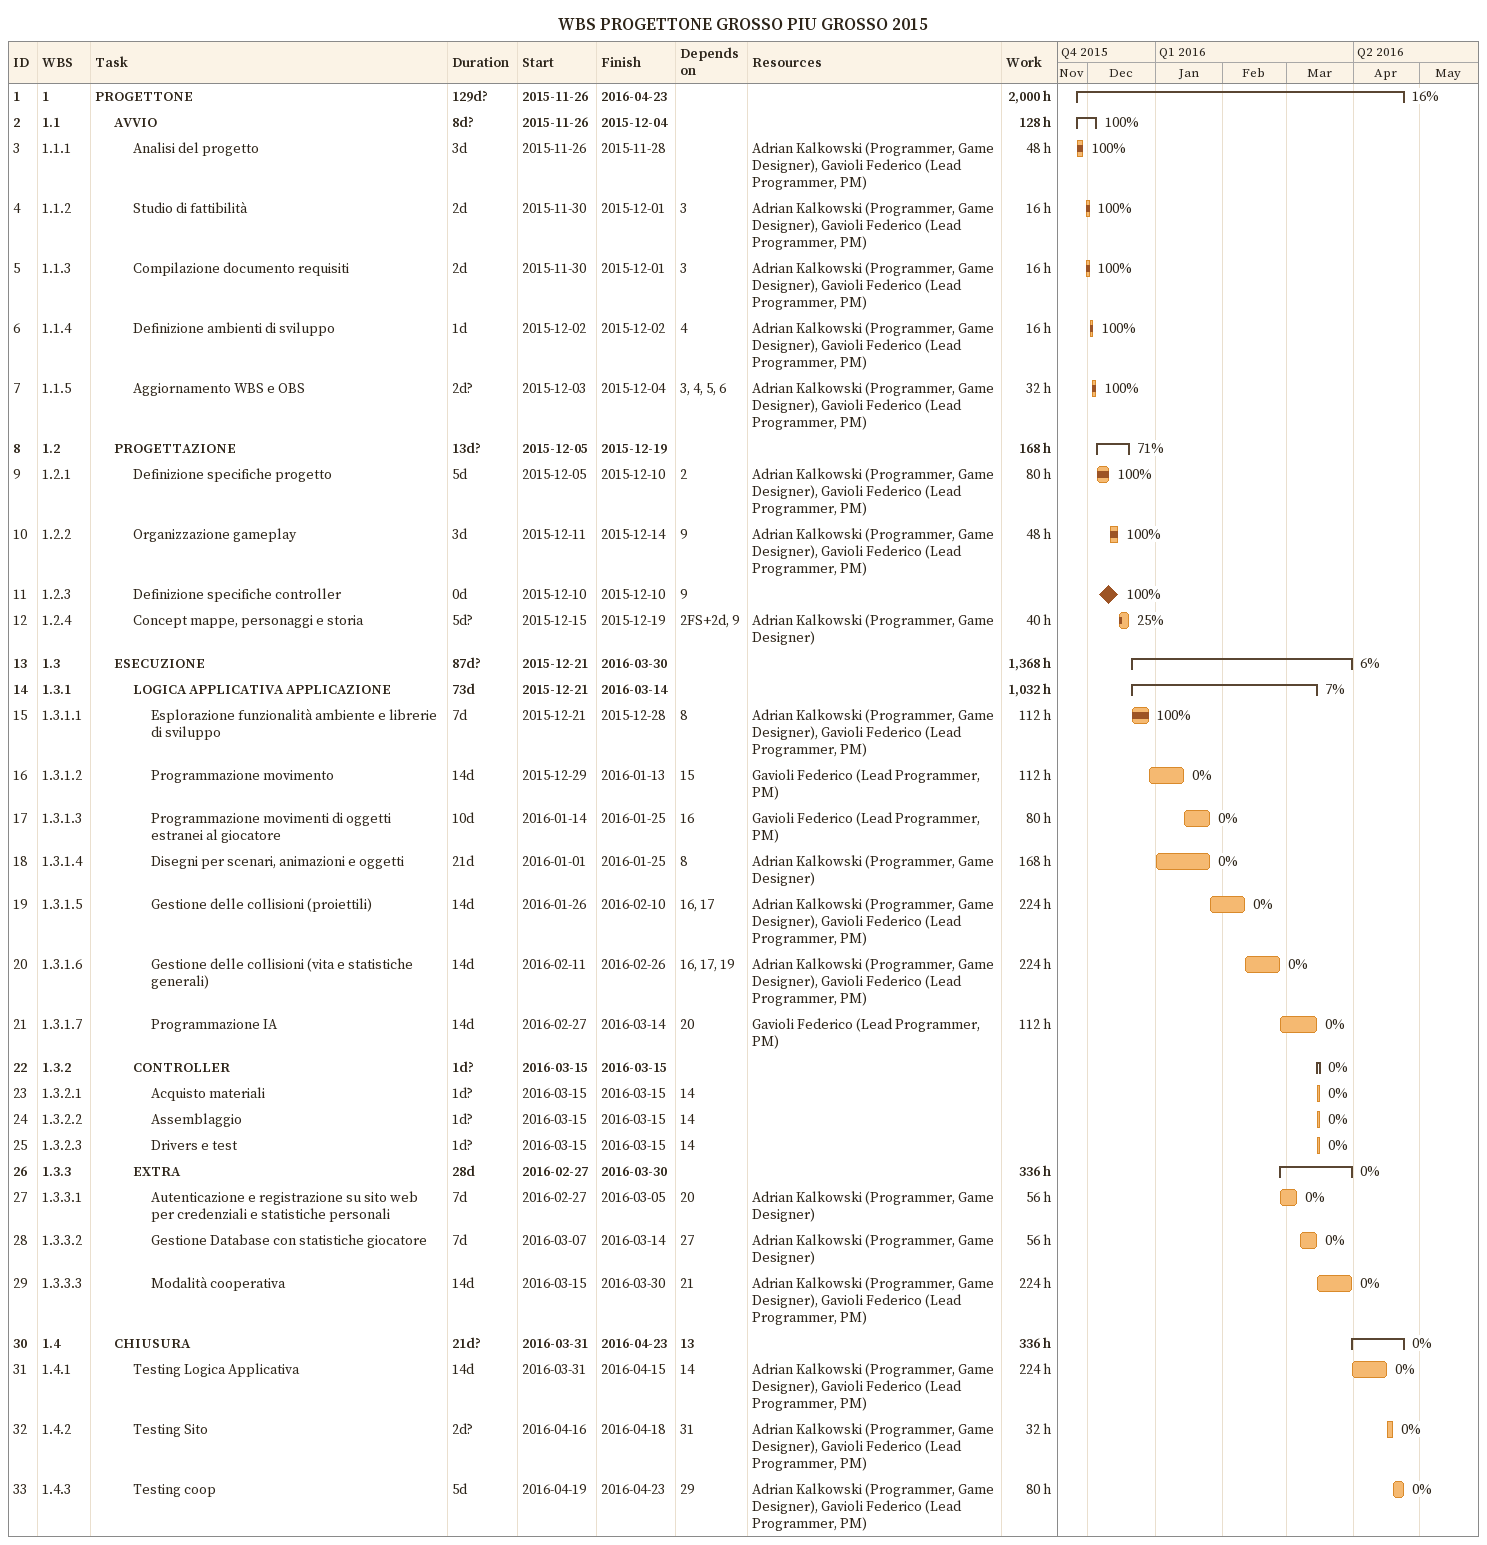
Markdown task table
WBS PROGETTONE GROSSO PIU GROSSO 2015

| ID | WBS | Task | Duration | Start | Finish | Predecessors | Resources | % complete | Work (h) |
|---|---|---|---|---|---|---|---|---|---|
| 1 | 1 | **PROGETTONE** | 129d? | 2015-11-26 | 2016-04-23 |  |  | 16 | 2000 |
| 2 | 1.1 | **AVVIO** | 8d? | 2015-11-26 | 2015-12-04 |  |  | 100 | 128 |
| 3 | 1.1.1 | Analisi del progetto | 3d | 2015-11-26 | 2015-11-28 |  | Adrian Kalkowski (Programmer, Game Designer), Gavioli Federico (Lead Programmer, PM) | 100 | 48 |
| 4 | 1.1.2 | Studio di fattibilità | 2d | 2015-11-30 | 2015-12-01 | 3 | Adrian Kalkowski (Programmer, Game Designer), Gavioli Federico (Lead Programmer, PM) | 100 | 16 |
| 5 | 1.1.3 | Compilazione documento requisiti | 2d | 2015-11-30 | 2015-12-01 | 3 | Adrian Kalkowski (Programmer, Game Designer), Gavioli Federico (Lead Programmer, PM) | 100 | 16 |
| 6 | 1.1.4 | Definizione ambienti di sviluppo | 1d | 2015-12-02 | 2015-12-02 | 4 | Adrian Kalkowski (Programmer, Game Designer), Gavioli Federico (Lead Programmer, PM) | 100 | 16 |
| 7 | 1.1.5 | Aggiornamento WBS e OBS | 2d? | 2015-12-03 | 2015-12-04 | 3, 4, 5, 6 | Adrian Kalkowski (Programmer, Game Designer), Gavioli Federico (Lead Programmer, PM) | 100 | 32 |
| 8 | 1.2 | **PROGETTAZIONE** | 13d? | 2015-12-05 | 2015-12-19 |  |  | 71 | 168 |
| 9 | 1.2.1 | Definizione specifiche progetto | 5d | 2015-12-05 | 2015-12-10 | 2 | Adrian Kalkowski (Programmer, Game Designer), Gavioli Federico (Lead Programmer, PM) | 100 | 80 |
| 10 | 1.2.2 | Organizzazione gameplay | 3d | 2015-12-11 | 2015-12-14 | 9 | Adrian Kalkowski (Programmer, Game Designer), Gavioli Federico (Lead Programmer, PM) | 100 | 48 |
| 11 | 1.2.3 | Definizione specifiche controller | 0d | 2015-12-10 | 2015-12-10 | 9 |  | 100 |  |
| 12 | 1.2.4 | Concept mappe, personaggi e storia | 5d? | 2015-12-15 | 2015-12-19 | 2FS+2d, 9 | Adrian Kalkowski (Programmer, Game Designer) | 25 | 40 |
| 13 | 1.3 | **ESECUZIONE** | 87d? | 2015-12-21 | 2016-03-30 |  |  | 6 | 1368 |
| 14 | 1.3.1 | **LOGICA APPLICATIVA APPLICAZIONE** | 73d | 2015-12-21 | 2016-03-14 |  |  | 7 | 1032 |
| 15 | 1.3.1.1 | Esplorazione funzionalità ambiente e librerie di sviluppo | 7d | 2015-12-21 | 2015-12-28 | 8 | Adrian Kalkowski (Programmer, Game Designer), Gavioli Federico (Lead Programmer, PM) | 100 | 112 |
| 16 | 1.3.1.2 | Programmazione movimento | 14d | 2015-12-29 | 2016-01-13 | 15 | Gavioli Federico (Lead Programmer, PM) | 0 | 112 |
| 17 | 1.3.1.3 | Programmazione movimenti di oggetti estranei al giocatore | 10d | 2016-01-14 | 2016-01-25 | 16 | Gavioli Federico (Lead Programmer, PM) | 0 | 80 |
| 18 | 1.3.1.4 | Disegni per scenari, animazioni e oggetti | 21d | 2016-01-01 | 2016-01-25 | 8 | Adrian Kalkowski (Programmer, Game Designer) | 0 | 168 |
| 19 | 1.3.1.5 | Gestione delle collisioni (proiettili) | 14d | 2016-01-26 | 2016-02-10 | 16, 17 | Adrian Kalkowski (Programmer, Game Designer), Gavioli Federico (Lead Programmer, PM) | 0 | 224 |
| 20 | 1.3.1.6 | Gestione delle collisioni (vita e statistiche generali) | 14d | 2016-02-11 | 2016-02-26 | 16, 17, 19 | Adrian Kalkowski (Programmer, Game Designer), Gavioli Federico (Lead Programmer, PM) | 0 | 224 |
| 21 | 1.3.1.7 | Programmazione IA | 14d | 2016-02-27 | 2016-03-14 | 20 | Gavioli Federico (Lead Programmer, PM) | 0 | 112 |
| 22 | 1.3.2 | **CONTROLLER** | 1d? | 2016-03-15 | 2016-03-15 |  |  | 0 |  |
| 23 | 1.3.2.1 | Acquisto materiali | 1d? | 2016-03-15 | 2016-03-15 | 14 |  | 0 |  |
| 24 | 1.3.2.2 | Assemblaggio | 1d? | 2016-03-15 | 2016-03-15 | 14 |  | 0 |  |
| 25 | 1.3.2.3 | Drivers e test | 1d? | 2016-03-15 | 2016-03-15 | 14 |  | 0 |  |
| 26 | 1.3.3 | **EXTRA** | 28d | 2016-02-27 | 2016-03-30 |  |  | 0 | 336 |
| 27 | 1.3.3.1 | Autenticazione e registrazione su sito web per credenziali e statistiche personali | 7d | 2016-02-27 | 2016-03-05 | 20 | Adrian Kalkowski (Programmer, Game Designer) | 0 | 56 |
| 28 | 1.3.3.2 | Gestione Database con statistiche giocatore | 7d | 2016-03-07 | 2016-03-14 | 27 | Adrian Kalkowski (Programmer, Game Designer) | 0 | 56 |
| 29 | 1.3.3.3 | Modalità cooperativa | 14d | 2016-03-15 | 2016-03-30 | 21 | Adrian Kalkowski (Programmer, Game Designer), Gavioli Federico (Lead Programmer, PM) | 0 | 224 |
| 30 | 1.4 | **CHIUSURA** | 21d? | 2016-03-31 | 2016-04-23 | 13 |  | 0 | 336 |
| 31 | 1.4.1 | Testing Logica Applicativa | 14d | 2016-03-31 | 2016-04-15 | 14 | Adrian Kalkowski (Programmer, Game Designer), Gavioli Federico (Lead Programmer, PM) | 0 | 224 |
| 32 | 1.4.2 | Testing Sito | 2d? | 2016-04-16 | 2016-04-18 | 31 | Adrian Kalkowski (Programmer, Game Designer), Gavioli Federico (Lead Programmer, PM) | 0 | 32 |
| 33 | 1.4.3 | Testing coop | 5d | 2016-04-19 | 2016-04-23 | 29 | Adrian Kalkowski (Programmer, Game Designer), Gavioli Federico (Lead Programmer, PM) | 0 | 80 |
